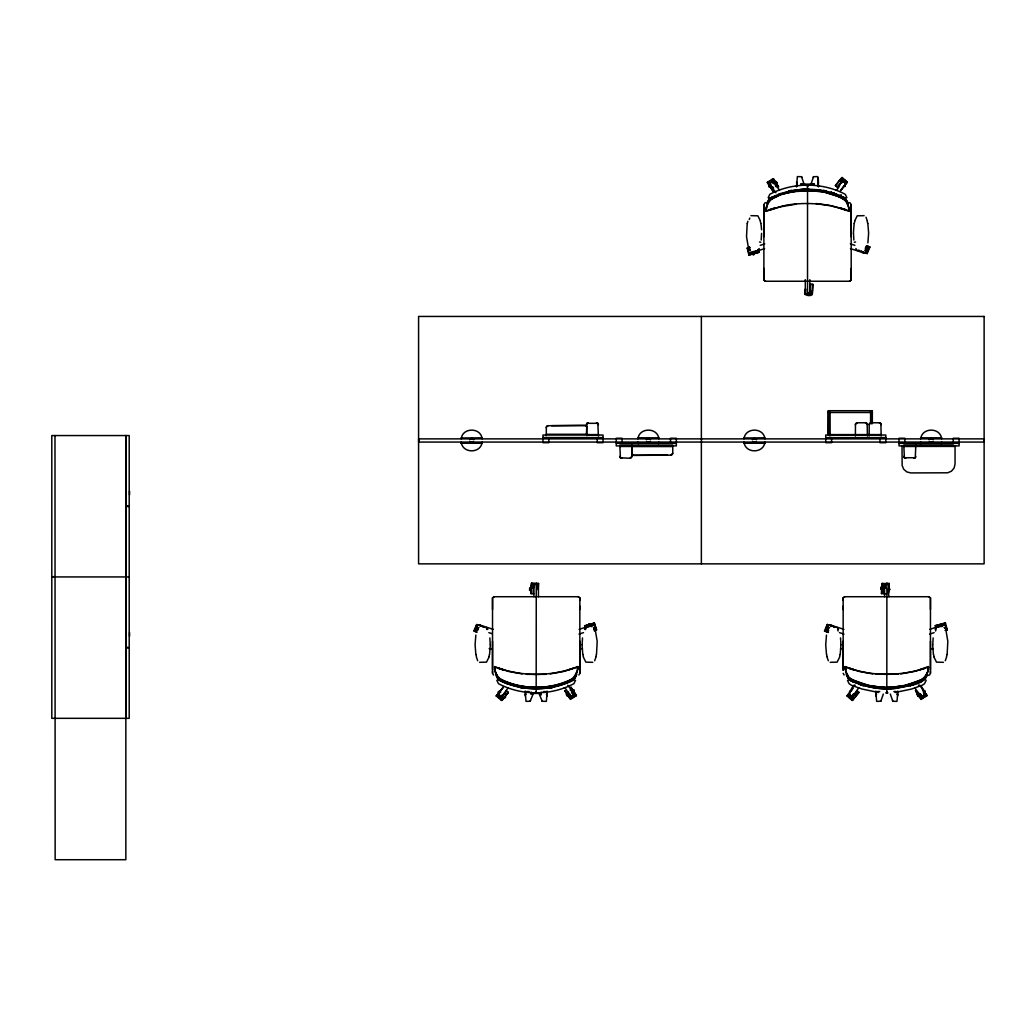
<?xml version="1.0" encoding="UTF-8"?>
<svg xmlns="http://www.w3.org/2000/svg" width="1036" height="1036" viewBox="0 0 1036 1036"><rect width="100%" height="100%" fill="white"/><g stroke="black" fill="none" stroke-linecap="round" stroke-linejoin="round"><path stroke-width="1.5" d="M494.301 596.723L492.527 597.759L492.527 673.309L493.499 675.019M492.527 670.111L492.527 641.18M492.527 609.544L492.527 597.759M578.865 675.019L579.836 673.309L579.836 606.086M579.836 641.18L579.836 670.111M763.882 236.791L763.882 204.649L764.853 202.952L766.536 202.486M843.162 609.544L843.162 597.759L844.923 596.723M851.191 268.428L851.191 280.212L849.416 281.248M848.536 202.486L850.219 202.952L851.191 204.649L851.191 236.791M851.191 280.212L851.191 207.86M927.816 675.485L929.499 675.019L930.457 673.309L930.457 597.759L928.696 596.723M930.47 641.18L930.47 670.111M492.527 673.309L492.54 671.224M805.503 288.759L805.464 293.149L807.536 294.587L807.536 185.431L807.575 186.169M851.191 204.649L851.191 208.495M886.816 691.789L886.816 692.54L886.816 687.8L904.687 685.612L923.633 678.994L925.239 677.92L928.191 670.396M533.928 596.71L533.967 585.586L534.084 586.272M579.823 600.375L579.836 597.759L578.062 596.723M763.882 208.495L763.882 204.649M765.656 281.248L763.882 280.212L763.882 268.428M809.802 279.668L809.751 292.385L809.634 291.699M884.563 596.71L884.602 585.586L885.366 587.27M930.457 597.759L930.47 609.544M574.268 695.933L573.685 693.9M769.45 182.919L769.45 182.038M924.902 695.933L923.594 693.408L924.229 693.848M766.161 207.576L769.113 200.052C792.916 187.037 822.157 187.037 845.959 200.052L848.911 207.576M531.338 585.586L531.455 583.022L538.513 583.501M805.348 291.582C802.822 296.076 812.133 296.71 812.302 293.913M882.063 583.579L889.147 583.501M533.993 585.949L534.563 584.084L536.7 583.436L538.357 585.236L538.189 589.717L538.319 587.257M809.725 292.022L809.155 293.887L807.458 294.587M752.188 252.149C750.181 255.232 746.088 250.595 749.339 248.964M490.326 644.793L489.575 654.48M840.96 644.793L840.209 654.48M853.392 233.178L854.143 223.491M538.979 693.356L542.191 701.268L546.348 701.372L547.215 691.154M796.503 186.817L797.37 176.599L801.527 176.703L803.897 183.631L805.348 184.913M890.312 694.068L892.825 701.268L896.982 701.372L897.849 691.154M582.141 644.612L582.504 637.943M761.577 233.359L761.214 240.028M932.776 644.612L933.138 637.943M537.334 692.851L535.029 692.851M810.165 294.392L810.243 292.683M885.663 692.851L886.829 692.903M770.654 182.763L772.027 181.598M923.698 695.208L923.193 696.347L921.846 695.933M533.54 583.864L531.442 583.372M812.276 294.561L812.379 292.385M884.174 583.864L882.076 583.372M547.073 695.998L547.125 694.69M796.593 183.281L796.645 181.973M807.355 293.758L805.218 294.224M897.707 695.998L897.759 694.69M569.334 669.541L574.656 667.806C548.963 676.897 519.981 676.599 494.599 666.588C494.755 684.692 517.87 685.547 531.235 687.554C546.775 686.764 573.97 688.033 577.699 668.492M538.474 584.421L538.513 583.397M812.483 290.624L812.833 284.369L810.01 284.214M785.249 205.348C806.513 201.683 828.968 203.47 849.119 211.383L848.251 205.452L845.467 200.052L837.153 196.115L822.325 191.595M900.789 673.905L914.568 671.406L925.29 668.181C899.39 676.443 870.641 676.793 845.221 666.588L846.101 672.519L848.885 677.92C872.04 690.442 901.592 690.442 924.747 677.92L927.531 672.519L928.334 668.492M889.108 584.421L889.147 583.397M522.209 673.905L508.43 671.406L494.599 666.977L495.467 672.519L497.798 677.207M872.843 673.905L859.064 671.406L845.221 666.977L845.298 668.893M531.403 584.2L531.118 589.549M533.501 584.757L533.527 584.071M812.315 293.771L812.47 290.702M882.037 584.2L881.61 592.048M532.789 588.059L532.931 585.56M538.435 596.71L538.448 584.757M880.988 588.603L880.95 589.51L881.027 588.008M881.96 585.586L882.05 583.838M889.639 589.121L889.587 589.963L889.652 588.875M532.854 586.933L532.905 585.975M541.206 692.061L541.012 695.001L541.258 694.288M805.399 290.715L805.49 289.044M805.438 291.699L805.205 294.574M810.307 291.44L810.696 284.628L812.833 284.395M881.04 587.813L881.079 586.933L881.001 588.474M881.921 586.505L881.753 589.549M888.953 587.257L888.668 592.437M529.551 590.39L529.694 587.723M531.028 591.245L531.326 585.793M533.436 585.884L533.113 591.919M812.392 292.178L812.781 285.263M885.754 593.835L881.519 593.602L881.662 591.245M883.747 591.919L884.161 584.071M888.668 592.359L889.134 583.799L887.01 583.631M881.636 591.634L881.701 590.416M530.976 592.126L531.08 590.339M533.708 593.757L530.885 593.602L530.937 592.709M881.519 593.602L881.571 592.709M888.603 593.589L888.629 593.162M766.886 203.652L769.411 198.174L790.235 190.974L807.549 188.513L807.536 190.171L822.325 191.984M525.653 691.426L525.407 694.819L525.99 694.172M818.064 186.545L818.31 183.152L817.728 183.799M876.288 691.426L876.042 694.819L876.624 694.172M840.584 195.662L839.743 195.441L841.064 195.998L841.167 194.677M538.396 585.586L538.15 586.596M805.348 292.035L805.27 279.668M530.885 593.576L533.022 593.369M529.111 691.582L526.961 691.491M879.745 691.582L877.596 691.491M577.699 668.893L577.764 666.588L574.125 667.974M928.334 668.893L928.398 666.588L919.968 669.541M571.212 695.933C573.348 697.811 575.11 692.864 572.494 692.203M914.853 687.878L920.486 695.557L920.123 693.744A2.214 2.214 0 0 0 920.059 694.25C928.476 703.25 921.457 682.97 918.466 685.236M546.27 435.69L546.348 427.104L547.72 425.731L579.849 425.459L585.482 425.524L586.661 426.431L586.92 435.69M598.407 434.589L586.389 434.589L586.959 423.323L597.837 423.323L598.407 436.001M631.856 456.358L629.901 458.3L620.396 457.731L619.839 445.066L631.856 445.066L631.856 456.358A1.942 1.942 0 0 1 629.901 458.3M672.752 453.211L670.81 455.154L633.553 455.309L632.18 453.936L632.102 445.143L672.752 445.143L672.752 453.211A1.942 1.942 0 0 1 670.81 455.154M855.399 436.001L855.464 424.203L857.342 422.766L865.474 422.766L867.158 423.737L867.417 436.001M869.152 436.001L869.217 424.203L871.095 422.766L879.227 422.766L880.911 423.737L881.17 436.001M915.837 445.066L915.267 457.731L904.389 457.731L903.793 444.988L953.288 444.988L953.288 446.412M596.503 654.493L597.189 641.336L595.337 630.367M747.215 223.478L746.529 236.635L748.38 247.604M947.137 654.493L947.823 641.336L945.972 630.367M475.848 635.068L475.084 644.768L475.861 654.493M867.87 242.903L868.634 233.204L867.857 223.478M826.482 635.068L825.718 644.768L826.495 654.493M802.615 183.54L802.46 183.683M927.712 668.103L928.321 666.938L928.437 667.624M862.884 252.149C864.892 255.232 868.984 250.595 865.733 248.964M831.675 626.223C830.328 622.778 825.381 626.534 828.243 628.774M488.94 656.824L489.432 654.545M550.155 673.905L563.934 671.406L577.764 666.977L577.479 669.204M854.286 223.413L854.778 221.147M839.574 656.824L840.067 654.545M924.76 668.362L928.398 666.977L928.101 669.204M595.894 656.694L596.373 654.532M747.345 223.439L747.824 221.277M946.528 656.694L946.995 654.532M498.251 696.231L499.248 694.534M845.467 181.74L844.871 184.887L840.118 191.44M845.208 668.673L845.855 669.075M848.885 696.231L849.779 694.599L849.248 695.13M766.821 205.853L765.941 211.383L779.784 206.954L796.334 204.118M536.26 583.385L536.182 687.684M889.069 596.71C886.246 586 890.999 589.16 887.735 583.579C886.272 582.53 883.151 585.21 885.379 587.257M461.227 438.811C462.432 427.233 480.937 427.233 482.141 438.811M482.141 442.126C480.937 453.716 462.432 453.716 461.227 442.126M637.956 438.811C639.16 427.233 657.666 427.233 658.87 438.811M658.482 443.745L658.87 442.126M743.99 438.811C745.195 427.233 763.7 427.233 764.918 438.811M764.918 442.126C763.7 453.716 745.195 453.716 743.99 442.126M920.719 438.811C921.936 427.233 940.429 427.233 941.646 438.811M941.258 443.745L941.646 442.126M595.273 628.166L595.583 626.922M748.134 251.049L748.445 249.805M945.907 628.166L946.218 626.922M843.097 197.008L843.317 198.666M851.242 680.963L853.263 681.753L851.242 680.963L851.579 679.629M848.937 210.502L848.821 208.767M500.945 698.549L502.434 697.396L502.123 694.949M841.064 181.365L841.245 180.678M851.825 698.575L853.275 696.606M494.548 669.463L494.807 668.466M848.911 209.505L849.17 208.508M845.169 669.463L845.441 668.466L845.972 669.23M577.557 670.396L574.604 677.92C551.1 690.805 521.263 690.805 497.759 677.92L494.807 670.396M489.018 657.083L486.493 662.146L479.59 662.315M854.7 220.888L857.225 215.812L864.128 215.656M839.652 657.083L837.127 662.146L830.225 662.315M595.946 657.083L594.664 660.735M946.567 657.083L945.285 660.735M502.434 697.396L502.693 696.568M853.068 697.396L853.107 695.441M883.319 694.068L880.833 701.191L876.65 701.372L875.783 691.154M533.203 584.213L532.672 586.026L533.799 587.619M883.837 584.213L883.591 586.842L885.508 587.878M935.495 631.002L936.013 629.59M749.261 219.515L749.779 218.065M865.332 248.355L865.863 246.918M538.072 586.764L538.5 583.799L536.376 583.631M474.838 631.325L473.866 630.95L476.625 624.436M474.954 629.098L474.19 631.079L476.275 631.869M475.977 626.469L477.13 624.63M869.839 247.008L868.764 248.86L866.51 248.018M867.21 253.574L869.851 247.021L867.443 246.102M827.246 624.436L824.488 630.95L825.472 631.325M824.824 631.079L826.132 629.305M826.598 626.469L827.363 624.488L829.02 625.109M591.245 626.456L591.414 626.029A2.383 2.253 74.3 0 1 592.333 625.096L579.098 629.357M941.879 626.456L942.048 626.029A2.383 2.253 74.3 0 1 942.967 625.096L929.732 629.357M525.148 691.154L526.016 701.372L530.173 701.268L533.385 693.356M818.569 186.817L817.702 176.599L813.545 176.703L811.175 183.631L809.725 184.913M576.832 674.319L573.853 680.03C550.284 691.724 522.079 691.711 498.51 680.03L495.532 674.319M927.453 674.319C923.594 686.661 905.84 684.913 895.687 688.474C879.719 690.455 863.687 686.467 849.144 680.03L846.166 674.319M469.58 439.782L471.678 438.254L473.789 439.782M646.309 439.782L648.419 438.254L650.517 439.782M752.356 439.782L754.454 438.254L756.552 439.782M929.085 439.782L931.183 438.254L933.281 439.782M576.897 672.118L574.566 677.207M927.531 672.118C921.121 686.7 900.478 686.195 886.816 687.684C873.4 686.855 857.368 685.806 847.448 675.783M927.66 669.23L928.191 668.466L928.45 669.463M530.212 701.191L530.484 700.582M591.193 626.625L591.673 625.589C593.952 622.895 597.435 627.505 594.379 629.007M813.234 177.389L813.545 176.703M880.833 701.191L881.118 700.582M941.828 626.625L942.307 625.589C944.34 623.115 947.862 626.922 945.376 628.774M927.777 669.075L928.411 668.673M843.964 182.284L843.252 180.601L842.268 181.417L842.747 182.414M767.831 201.657L769.826 198.187M575.886 676.314L573.892 679.784M926.521 676.314L924.526 679.784M766.239 208.767L765.941 211.383M768.168 197.695L769.826 194.289C792.851 182.103 822.221 182.103 845.246 194.289L846.904 197.695M575.55 680.276L573.892 683.682C550.867 695.868 521.496 695.868 498.471 683.682L496.814 680.276M926.171 680.276L924.526 683.682L922.325 685.197L911.667 689.018L895.117 692.475M577.285 667.352L577.764 666.588M927.919 667.352L928.398 666.588M577.285 667.741L577.764 666.977L577.803 667.624M927.919 667.741L928.398 666.977M591.323 626.223L592.268 625.109L594.25 625.019M941.957 626.223L942.902 625.109L944.884 625.019M813.545 184.408L814.076 183.877L812.69 184.654L814.154 184.123L800.919 184.123L802.382 184.654L800.996 183.877L801.527 184.408M817.417 191.246C801.346 191.116 767.326 189.018 766.109 210.878M759.194 248.575L757.756 250.557M584.524 629.396L585.962 627.415M935.158 629.396L936.596 627.415M585.379 629.59L586 628.515M925.795 675.33L926.197 674.682M477.751 628.891L478.956 627.428M865.966 249.08L864.762 250.544M828.386 628.891L829.59 627.428M574.112 677.92L575.55 675.783M769.152 200.764L768.168 202.188L769.606 200.052L777.919 196.115M925.2 677.207L926.171 675.783M810.515 293.758L811.046 291.945L809.919 290.352M847.409 182.064L842.061 177.428L840.442 179.435M502.305 699.727L501.657 700.543L496.309 695.907M852.939 699.727L852.291 700.543L846.943 695.907M503.6 686.531L498.938 692.954L500.776 692.022L498.704 693.356L498.692 695.091L499.883 696.283L502.292 695.803L508.145 687.878M855.166 685.236C852.214 682.983 845.13 703.237 853.573 694.25A2.214 2.214 0 0 0 853.509 693.731L853.146 695.557L858.779 687.878M835.573 190.093C840.468 189.251 839.626 177.959 845.026 182.88M532.867 584.744L533.398 584.032M810.32 293.939L810.851 293.227M883.501 584.744L884.032 584.032M840.856 190.106L847.318 182.155M496.166 696.088L502.861 687.865L502.292 688.552M504.817 697.914L505.322 697.28M845.622 180.899L844.923 181.766M849.028 696.697L847.021 695.816M847.15 182.375L846.308 183.424M496.568 695.596L497.409 694.547M847.202 695.596L851.993 689.678M842.514 179.396L843.032 179.383M501.035 697.94C499.002 699.442 502.978 701.476 503.276 698.536M501.8 697.824L500.686 698.588M502.395 699.624L508.339 692.32L506.151 690.533M849.196 696.503L849.908 695.609M853.029 699.624L858.961 692.346L856.785 690.533M842.682 180.031L837.256 186.7L835.379 185.651L837.567 187.438M499.287 695.609L498.057 697.137L496.386 695.816M850.064 690.818L849.442 691.582M850.737 691.219L849.222 693.084M849.378 695.415L850.038 694.599M853.91 698.536C852.408 702.291 849.494 697.927 852.783 696.555M839.872 180.147L835.392 185.625M845.117 184.887L841.892 188.863M845.661 184.214L846.218 183.54M844.741 186.609L845.363 185.845L844.91 186.389M497.5 694.431L498.044 693.757M498.601 693.084L502.097 688.772M501.359 697.526L506.462 691.271M503.846 697.824L507.096 693.835M848.134 694.431L848.678 693.757M854.48 697.824L858.973 692.32M842.967 179.681C842.19 174.592 837.826 183.385 835.638 185.327M505.115 697.552L505.736 696.775M853.47 687.878L851.411 690.39M853.224 696.011L854.273 694.716M498.808 691.582L498.057 692.501L499.287 690.973M504.998 693.887L505.685 693.045M854.726 694.159L857.096 691.271L858.326 693.097M856.319 693.045L854.842 694.858M841.62 189.187L840.921 190.028M507.769 693.006L508.326 692.346M507.407 693.46L508.08 692.631M473.465 441.763L471.678 442.683L469.891 441.763M650.207 441.763L648.419 442.683L646.632 441.763M756.241 441.763L754.454 442.683L752.667 441.763M932.97 441.763L931.183 442.683L929.396 441.763M748.652 249.495L749.624 248.834M594.094 629.137L595.065 628.476M945.7 628.476L944.042 627.428M867.145 251.463L868.129 250.634M475.589 627.337L476.56 626.508M826.223 627.337L827.194 626.508M764.62 248.614L751.022 253.03L751.994 252.383M751.346 252.901L752.045 252.383A2.383 2.253 74.3 0 1 751.385 252.875L749.468 252.952M767.857 183.23L767.287 182.349L773.348 178.697M767.339 182.44L769.256 181.494L770.253 183.009M774.306 180.173C774.229 177.959 770.81 179.306 772.092 180.653M574.462 696.477L576.43 695.622L570.435 699.378M565.216 691.31C566.55 693.77 571.639 702.097 571.419 696.995M925.096 696.477L927.065 695.622L921.069 699.378M771.755 198.666L771.975 197.008M572.442 678.839C549.507 690.377 520.862 690.17 498.251 677.92M481.041 626.223C479.487 622.481 474.462 627.13 477.985 629.007M922.377 680.963L920.369 681.753L922.377 680.963L922.053 679.629M767.158 210.528L783.889 205.659M772.584 197.008C795.467 186.273 822.558 186.817 845.208 197.941L848.173 203.652M571.134 680.963C549.171 691.245 523.193 691.245 501.23 680.963M921.768 680.963C899.805 691.245 873.827 691.245 851.851 680.963M536.143 691.802L536.182 692.54L536.182 687.8L536.272 688.992M910.255 685.728L914.076 684.33M778.191 194.405L781.066 193.369M910.424 685.638L914.723 684.084M842.773 179.422L841.284 180.575L841.582 183.022M851.579 698.549L851.32 698.588M749.87 254.714L748.873 254.986L747.267 248.096M596.568 629.836L594.25 623.141M947.202 629.836L945.48 622.986L942.993 623.659M769.593 209.609L774.384 208.042M769.593 209.997L774.384 208.43M760.204 245.338L764.736 243.849M578.982 634.123L583.514 632.633M929.616 634.123L934.148 632.633M748.886 254.986L759.09 252.266L758.391 249.534M595.687 630.082L596.671 629.81M945.454 622.986L935.236 625.705L935.961 628.438M748.031 250.09L749.857 249.598M595.765 627.855L593.861 628.373M946.321 627.881L945.246 628.179M594.301 623.128L592.359 623.659M783.087 193.952L797.642 190.857L807.536 190.274M747.655 247.992L749.507 247.487M788.564 191.077L791.646 190.236M750.012 254.675L759.116 252.266M593.706 623.296L586.039 625.33M944.456 625.459L945.13 625.278M589.199 623.659L588.862 623.763M595.933 630.017L594.755 630.328M945.246 630.367L947.305 629.81M749.947 247.371L747.047 248.161M750.983 252.214L748.756 252.823L749.209 254.895M753.755 254.506L752.913 254.739L754.389 254.338M591.478 623.892L588.539 624.669M592.113 625.912L590.753 626.275M942.112 623.892L935.34 625.679M943.77 625.096L941.374 626.275M945.389 630.328L946.956 629.901L946.412 627.855M752.965 251.696L754.596 251.256M586.881 625.109L587.697 624.902M586.894 627.298L589.121 626.715M594.25 625.343L595.027 625.122L594.509 623.076M937.528 627.298L940.442 626.534M755.477 251.023L757.666 250.453M585.47 625.485L584.602 625.705L585.327 628.438M757.86 250.401L758.766 252.357M585.858 627.57L584.705 625.679M935.573 625.615L936.117 627.661M854.247 242.243L855.581 241.984M549.002 688.202L552.175 687.671M548.821 688.331L552.071 687.736M530.549 693.485L540.947 693.343M866.795 251.58L865.63 251.554M543.265 691.685L545.402 691.491M896.023 691.491L893.887 691.582M770.81 180.445L772.092 180.342M571.626 697.629L572.908 697.526M922.26 697.629L923.542 697.526M545.985 674.345L526.392 674.345M898.005 674.242L875.614 674.242M808.702 293.266L809.738 291.841M535.016 584.705L533.877 585.521M886.894 583.385L886.816 687.684M865.798 247.293L866.51 247.241M827.842 630.717L828.554 630.678M807.536 188.979L808.766 188.837L806.306 188.837L807.433 188.979M828.593 630.717L826.171 629.668M580.561 648.756L582.452 648.717M931.196 648.756L933.086 648.717M886.816 692.864L887.956 692.851M551.579 425.666L584.977 425.459A1.942 1.942 0 0 1 586.92 427.402M667.456 455.154L634.058 455.374A1.942 1.942 0 0 1 632.102 453.431M764.995 281.248L850.077 281.248M828.165 412.496L872.338 412.496M546.27 434.278L586.92 434.278M881.17 434.589L828.165 434.589L828.178 410.722L872.338 410.722L872.338 423.543M542.955 437.568L603.043 437.593M825.731 437.658L885.819 437.593M984.2 438.875L418.661 438.875L418.661 442.061L984.2 442.061M765.06 443.123L743.848 443.123L764.879 442.942M941.789 443.123L920.577 442.942L941.607 443.123M616.252 443.343L676.34 443.369M899.015 443.343L959.103 443.369M914.879 446.412L955.05 446.412L955.05 464.076L954.091 468.091L951.411 471.225L947.59 472.805L910.864 472.921L906.863 471.95L903.716 469.269L902.136 465.462L902.032 446.412M619.839 446.477L631.856 446.477M632.102 446.555L672.752 446.555M903.819 446.477L915.837 446.477M54.986 576.676L51.8 576.676L51.8 435.56L129.202 435.56L129.202 505.982L126.029 505.982L126.029 435.56M54.986 576.935L129.202 576.935M54.986 577.207L51.8 577.207L51.8 718.324L129.202 718.324L129.202 647.901L126.029 647.901L126.029 718.324M493.641 596.723L578.723 596.723M844.275 596.723L929.357 596.723M750.945 215.656L757.847 215.812L760.372 220.888M943.407 662.315L936.505 662.146L933.98 657.083M592.773 662.315L585.871 662.146L583.346 657.083M840.546 648.717L842.436 648.756M491.802 648.756L489.147 648.653M881.532 593.252L883.656 593.369M571.535 692.048L573.426 692.954L567.832 685.236M815.941 203.535L829.823 205.348M477.803 627.622L476.573 628.088L476.819 629.305L478.192 629.189L477 629.422L476.754 627.842L478.256 627.958M571.833 693.265L572.973 693.408M878.515 692.475L861.965 689.018L851.307 685.197L849.106 683.682L847.448 680.276M884.718 587.736L885.586 587.878M520.189 687.671L523.361 688.202M816.251 189.614L824.863 191.116L842.488 197.008M759.492 241.984L760.825 242.243M831.183 205.659L846.011 209.79L840.688 208.042M823.426 190.236L826.508 191.077M827.181 192.631L841.336 197.449L846.904 202.188M828.23 629.525L827.104 628.463L828.437 627.622L827.155 628.204L827.622 629.422M867.287 253.6L863.623 252.201M850.452 248.614L863.687 252.875A2.383 2.253 -74.3 0 1 863.014 252.318M843.9 629.357L830.665 625.096A2.383 2.253 -74.3 0 1 831.584 626.029L831.74 626.456M493.265 629.357L480.031 625.096A2.383 2.253 -74.3 0 1 480.95 626.029L481.118 626.456M840.688 208.43L845.48 209.997M853.664 669.541L848.872 667.974M853.664 669.929L848.872 668.362M503.03 669.541L498.238 667.974M503.03 669.929L498.238 668.362M850.336 243.849L854.868 245.338M839.484 632.633L844.016 634.123M488.85 632.633L491.867 633.631M866.614 247.241L868.168 248.303M749.235 252.836L750.077 253.108M944.275 624.863L945.117 625.135M593.641 624.863L594.483 625.135M477.091 630.73L475.602 629.914M869.528 246.892L866.459 245.713M824.514 630.963L826.909 631.869M831.144 192.333L836.868 194.405M858.909 684.084L863.208 685.638M505.413 683.048L508.275 684.084M826.689 626.495L828.463 627.168M830.976 192.243L836.065 194.108M859.556 684.33L863.376 685.728M475.045 629.137L477.803 630.186M831.364 192.45L835.832 194.12M886.013 584.835L884.576 585.327L885.107 586.583M476.171 626.534L477.104 626.897M866.718 253.393L864.503 252.551M827.635 624.578L829.422 625.265M477 624.578L478.787 625.265M866.614 251.075L867.728 251.502M826.365 629.396L827.272 629.746M825.601 631.377L828.476 632.478L827.091 631.947M474.967 631.377L477.13 632.206M845.48 209.609L847.914 210.528M862.146 251.631L860.812 251.113M832.633 625.666L833.514 626.003L832.413 625.576M862.431 252.59L861.486 252.227M830.652 625.744L832.206 626.34M482.426 625.835L482.232 625.744M480.018 625.744L481.572 626.34M859.427 250.582L858.533 250.233L859.22 250.505M830.73 625.77L831.986 626.249M480.095 625.77L481.351 626.249M482.905 626.858L484.278 627.389M860.929 251.165L862.366 251.722M834.731 627.311L833.423 626.806L834.912 627.389M483.242 626.987L484.097 627.311M843.861 180.808L842.553 180.873L842.41 182.09M771.289 185.781L770.292 185.017L775.886 192.735M772.442 180.458L773.724 181.805L773.491 183.683L773.374 181.132M921.91 697.513L920.628 696.166L920.849 694.288L920.978 696.84M571.276 697.513L569.994 696.166L570.214 694.288L570.344 696.84M771.224 185.768L770.046 182.88L772.921 181.689L779.499 190.093M797.344 183.799L796.762 183.152L797.008 186.545M897.008 694.172L897.59 694.819L897.344 691.426M546.373 694.172L546.956 694.819L546.71 691.426M807.186 293.758L808.287 294.431M848.95 210.878L849.054 209.078M857.316 250.557L855.878 248.575M837.036 627.415L838.474 629.396M845.221 666.977L845.713 667.741M486.402 627.415L487.839 629.396M494.599 666.977L495.078 667.741M750.31 250.544L749.106 249.08M593.408 627.428L594.612 628.891M849.119 211.383L848.639 210.619M845.221 666.588L845.713 667.352M494.599 666.588L495.078 667.352M495.156 667.313L494.897 669.204M845.246 198.187L847.241 201.657M849.106 679.784L847.098 676.314M498.471 679.784L496.477 676.314M500.971 695.557L501.165 697.098L499.857 697.163L499.702 695.778L500.09 697.293L501.45 696.555L500.919 695.506M572.571 694.586L573.063 695.208C569.152 699.947 567.598 688.267 564.219 687.878M921.108 699.442L919.489 696.943M867.767 247.824L868.285 248.549M770.033 184.071L769.411 182.297M826.055 629.422L826.573 630.147M475.42 629.422L475.938 630.147M925.083 696.451L924.63 695.778M574.41 696.399L573.465 694.962M767.598 182.828L768.699 184.512M922.506 697.694C920.978 703.496 909.854 680.03 919.023 696.218M769.644 185.988L771.768 189.264M924.695 691.983L921.781 687.477M574.061 691.983L571.717 688.357M570.15 698.924L569.411 697.798M767.935 183.346L773.024 191.233M575.783 694.625L571.004 687.244M575.861 694.742L576.236 695.324L574.099 692.048M773.646 179.15L778.14 186.104M772.299 180.976L772.726 181.624M925.653 693.46L926.87 695.324L921.302 686.713M574.035 690.455L573.491 689.613L574.099 690.559M567.08 694.211L568.388 696.218M566.485 694.729L567.352 696.075M776.858 182.647L776.106 181.494L776.974 182.854M774.384 180.29L774.863 181.028M775.329 181.753L778.645 186.881M769.256 186.843L768.816 186.182L769.36 187.024M921.626 696.347L919.748 693.46M917.779 695.765L918.297 696.555L917.663 695.557M568.855 696.943L569.334 697.681M567.145 695.765L566.342 694.508M775.355 185.703L776.029 186.739M924.734 690.559L925.29 691.4M568.013 691.737L569.127 693.46M772.61 186.648L773.555 188.125M917.495 695.324L916.964 694.508M566.705 693.628L564.737 690.559L565.177 691.245M570.163 689.846L570.616 690.559M772.208 189.938L773.037 191.259M921.846 687.567L921.315 686.738M571.212 687.567L571.017 687.257M847.435 674.682L847.824 675.33M812.612 183.683L812.444 183.54M531.105 694.288L531.157 692.061M486.376 628.515L486.985 629.59M843.162 673.309L844.133 675.019M845.92 200.764L848.251 205.853M848.432 677.207L846.101 672.118M542.152 701.191L541.88 700.582M845.518 669.204L845.298 666.938L845.92 668.103M801.527 176.703L801.838 177.389M892.514 700.582L892.825 701.268M866.005 217.236L867.287 220.888M828.334 660.735L827.052 657.083M477.7 660.735L476.418 657.083M844.962 180.173L845.454 181.365M848.898 696.606L849.378 697.798M498.264 696.606L498.756 697.798M810.748 291.181L811.007 291.854M883.345 586.117L883.604 586.79M532.711 586.117L532.97 586.79M749.209 246.918L749.74 248.355M837.619 629.59L838.124 631.002M593.978 629.616L594.509 631.053M845.441 670.396L848.393 677.92L849.999 678.994L868.945 685.612L886.816 687.8L886.816 688.487M595.778 627.855L596.322 629.901M765.902 208.508L766.161 209.505M577.557 668.466L577.816 669.463M920.719 442.126L921.108 443.745M637.956 442.126L638.344 443.745M867.249 221.277L867.715 223.439M826.624 654.532L827.091 656.694M475.99 654.532L476.469 656.694M933.565 654.545L934.058 656.824M760.294 221.147L760.787 223.413M582.931 654.545L583.423 656.824M933.423 654.48L932.672 644.793M760.929 223.491L761.602 229.746M582.789 654.48L582.038 644.793M772.506 182.038L772.571 182.763M853.858 240.028L853.496 233.359M840.494 637.943L840.675 640.144M489.86 637.943L490.222 644.612M875.873 694.69L875.925 695.998M818.479 183.281L818.259 178.011M525.239 694.69L525.291 695.998M840.753 641.245L840.856 644.612M843.162 597.759L843.174 600.375M930.457 671.224L930.457 673.309M843.162 641.18L843.162 670.111L843.162 606.086M763.882 280.212L763.882 207.86M579.836 597.759L579.836 609.544M579.823 671.224L579.836 673.309M984.096 438.875L984.096 442.061M983.812 438.875L983.812 442.061M953.275 443.369L953.275 438.254L959.103 438.254L959.103 445.907L899.015 445.907L899.015 438.241L904.842 438.241L904.842 443.343M941.737 437.814L920.577 437.814M922.04 437.814L921.25 437.995M886.816 692.398L886.816 693.291M879.978 437.593L879.978 442.696L885.819 442.696L885.819 435.029L825.731 435.029L825.731 442.683L831.558 442.683L831.558 437.568M872.157 410.722L872.105 423.543M872.001 410.722L872.001 412.496M871.82 410.722L871.82 423.543M871.613 410.722L871.457 423.543M871.38 410.722L871.38 412.496M871.121 410.722L871.03 423.543M870.849 410.722L870.849 412.496M870.577 410.722L870.577 423.543M829.927 410.722L829.927 436.001M829.655 410.722L829.655 412.496M829.383 410.722L829.473 434.589M829.124 410.722L829.046 434.589M828.891 410.722L828.891 412.496M828.683 410.722L828.683 434.589M828.502 410.722L828.399 434.589M807.536 184.68L807.536 185.988M764.879 437.814L743.848 437.995M701.437 438.875L701.437 442.061M701.359 316.446L701.359 439.342M701.359 442.579L701.359 563.856M670.499 443.369L670.499 438.254L676.34 438.254L676.34 445.907L616.252 445.907L616.252 438.241L622.079 438.241L622.079 443.343M658.974 437.814L637.813 437.814M639.264 437.814L638.487 437.995M597.215 437.593L597.215 442.696L603.043 442.696L603.043 435.029L542.955 435.029L542.955 442.683L548.795 442.683L548.795 437.568M536.182 692.398L536.182 693.291M482.116 437.814L461.085 437.995M419.049 438.875L419.049 442.061M129.565 491.168L129.565 494.845M129.565 632.543L129.565 636.221M125.848 435.56L125.848 859.712L55.154 859.712L54.986 435.56M596.464 422.766A1.942 1.942 0 0 1 598.407 424.708M586.389 424.708A1.942 1.942 0 0 1 588.331 422.766M546.27 427.609A1.942 1.942 0 0 1 548.225 425.666M879.227 422.766A1.942 1.942 0 0 1 881.17 424.708M869.152 424.708A1.942 1.942 0 0 1 871.095 422.766M865.474 422.766A1.942 1.942 0 0 1 867.417 424.708M855.399 424.708A1.942 1.942 0 0 1 857.342 422.766M621.781 458.3A1.942 1.942 0 0 1 619.839 456.358M905.762 458.3A1.942 1.942 0 0 1 903.819 456.358M915.837 456.358A1.942 1.942 0 0 1 913.894 458.3M807.536 185.599L807.523 186.273L807.536 185.599M867.249 249.339L866.523 250.401L867.197 249.132L865.526 248.782L867.249 249.339M850.336 695.778L850.491 697.163L851.799 697.098L851.605 695.557L851.631 697.215L850.401 697.086L850.375 695.687M984.122 316.446L418.583 316.446L418.583 563.856L984.122 563.856L984.122 316.446M482.284 442.942L461.085 443.123L482.284 442.942M659.013 442.942L637.813 442.942L659.013 442.942M129.202 506.513L126.029 506.513L126.029 647.37L129.202 647.37L129.202 506.513"/></g></svg>
